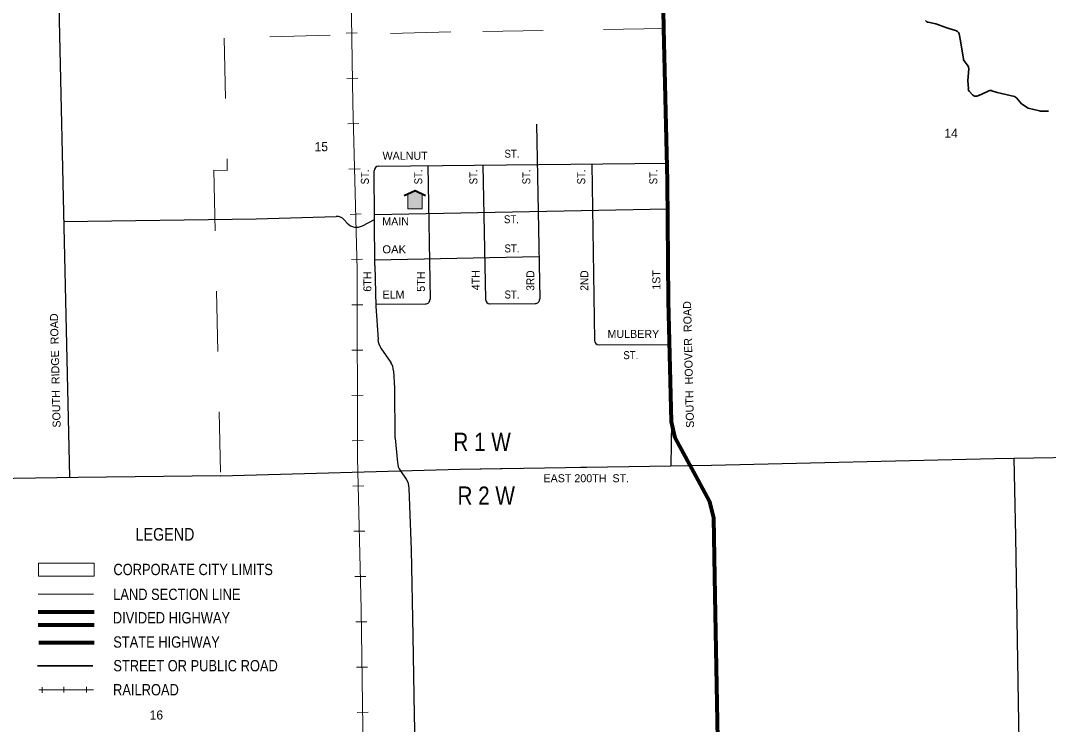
# Model space of a CAD drawing. Extents: x 396.91 to 401.39, y 2543.42 to 2547.36.
# Drawn here: x 398.022 to 399.724, y 2544.668 to 2545.833 of the extents above; entities that cross this region are included whole.
import ezdxf
from ezdxf.enums import TextEntityAlignment as Align

# ---------------------------------------------------------------- set-up
doc = ezdxf.new("R2010")
doc.units = 0
doc.header["$LTSCALE"] = 0.0068
doc.linetypes.add('LONG_DASHED', pattern=[7.5, 6, -1.5])
doc.linetypes.add('MEDIUM_DASHED', pattern=[4.5, 3, -1.5])
for name, color, linetype, lineweight in [('11', 7, 'Continuous', 80), ('14', 7, 'Continuous', 25), ('17', 7, 'Continuous', 13), ('25', 7, 'Continuous', 35), ('4', 7, 'LONG_DASHED', 13), ('49', 7, 'Continuous', 13), ('50', 7, 'Continuous', 13), ('51', 7, 'Continuous', 13)]:
    doc.layers.add(name, color=color, linetype=linetype, lineweight=lineweight)
doc.layers.add('45', color=7, linetype='Continuous')
doc.layers.add('46', color=7, linetype='Continuous')

msp = doc.modelspace()

# ---------------------------------------------------------------- hatches: boundary and pattern name
at = {"layer": '51'}
msp.add_hatch(color=256, dxfattribs=at).paths.add_polyline_path([(398.675568, 2545.551326), (398.663258, 2545.545833), (398.663258, 2545.521023), (398.687311, 2545.521023), (398.687311, 2545.545833)])

# ---------------------------------------------------------------- linework, layer by layer
at = {"layer": '11'}
for points in [[(399.0875, 2545.819697), (399.086174, 2545.881439), (399.082008, 2546.095833), (399.073106, 2546.528409), (399.064962, 2546.834848), (399.057955, 2547.081439), (399.05625, 2547.311553)], [(399.099811, 2545.168371), (399.094886, 2545.369129), (399.093182, 2545.567424), (399.0875, 2545.819697)], [(399.432765, 2543.523674), (399.382955, 2543.580871), (399.350758, 2543.634091), (399.322538, 2543.686553), (399.286174, 2543.758333), (399.254735, 2543.828409), (399.228977, 2543.908144), (399.205492, 2543.991098), (399.191856, 2544.068561), (399.185417, 2544.13447), (399.183902, 2544.22803), (399.179545, 2544.331061), (399.177841, 2544.58428), (399.172348, 2544.880682), (399.169886, 2545.009659), (399.163447, 2545.036174), (399.144129, 2545.07178), (399.10625, 2545.141856), (399.099811, 2545.168371)]]:
    msp.add_lwpolyline(points, dxfattribs=at)
at = {"layer": '14'}
for p, q in [((398.876326, 2545.661553), (398.881818, 2545.372159)), ((398.614962, 2545.591856), (399.092424, 2545.596591)), ((398.608712, 2545.427462), (398.607576, 2545.58428)), ((398.696591, 2545.592614), (398.700189, 2545.371591)), ((398.787689, 2545.593561), (398.791856, 2545.371591)), ((398.968182, 2545.595455), (398.972538, 2545.303598)), ((398.608144, 2545.512121), (399.093561, 2545.521212)), ((398.557955, 2545.50322), (398.563068, 2545.497538)), ((398.588258, 2545.493182), (398.608144, 2545.503788)), ((398.608523, 2545.436742), (398.880492, 2545.442235)), ((398.610227, 2545.363636), (398.692614, 2545.364015)), ((398.799432, 2545.364205), (398.874242, 2545.364394)), ((398.618939, 2545.29072), (398.635038, 2545.267045)), ((398.980114, 2545.296212), (399.09678, 2545.29678)), ((399.099811, 2545.168371), (399.098864, 2545.095644)), ((398.642424, 2545.141288), (398.646023, 2545.101326)), ((398.651136, 2545.0875), (398.660606, 2545.073864))]:
    msp.add_line(p, q, dxfattribs=at)
for points in [[(398.054924, 2547.311553), (398.067424, 2546.690152), (398.080682, 2546.07803), (398.092235, 2545.564394), (398.10322, 2545.076894)], [(398.093561, 2545.500379), (398.412121, 2545.504545), (398.544886, 2545.508712)], [(398.608712, 2545.427462), (398.610227, 2545.359848), (398.614015, 2545.304924)], [(398.642424, 2545.141288), (398.642045, 2545.224242), (398.639962, 2545.25322)], [(399.098864, 2545.095644), (399.166098, 2545.096591), (399.635038, 2545.107955), (400.027083, 2545.114583), (400.188068, 2545.118561)], [(399.666856, 2545.108523), (399.669697, 2544.978977), (399.674432, 2544.670455), (399.681061, 2544.329167), (399.685985, 2544.073295), (399.692614, 2543.756439), (399.696402, 2543.523674)], [(398.35322, 2545.079356), (398.750189, 2545.090152), (399.098864, 2545.095644)], [(396.958144, 2545.056439), (397.231439, 2545.060606), (397.537311, 2545.06572), (397.798106, 2545.072159), (398.117235, 2545.077083), (398.35322, 2545.079924)], [(398.69375, 2543.523674), (398.691098, 2543.705303), (398.689015, 2543.82803), (398.687121, 2543.981439), (398.684659, 2544.112311), (398.684659, 2544.221023), (398.681061, 2544.370833), (398.677841, 2544.544886), (398.674432, 2544.683144), (398.67197, 2544.814205), (398.669697, 2544.956439), (398.66572, 2545.058712)]]:
    msp.add_lwpolyline(points, dxfattribs=at)
for centre, radius, start, end in [((398.615129, 2545.584255), 0.007576, 90.57619, 180.41209), ((398.54535, 2545.491682), 0.017046, 42.33903, 91.76357), ((398.578454, 2545.511591), 0.020833, 222.33902, 298.15699), ((398.692554, 2545.371508), 0.007576, 270.14701, 0.90639), ((398.799487, 2545.371783), 0.007576, 181.11168, 270.14701), ((398.874173, 2545.371974), 0.007576, 270.14701, 1.07444), ((398.642326, 2545.306762), 0.028409, 183.81162, 214.32885), ((398.98006, 2545.303763), 0.007576, 180.86097, 270.26418), ((398.611564, 2545.251057), 0.028409, 4.19376, 34.32886), ((398.674337, 2545.10387), 0.028409, 185.09889, 214.97463), ((398.637316, 2545.05767), 0.028409, 2.18103, 34.97463)]:
    msp.add_arc(centre, radius, start, end, dxfattribs=at)
at = {"layer": '17'}
for p, q in [((398.579735, 2545.8125), (398.561364, 2545.812121)), ((398.580682, 2545.7375), (398.562311, 2545.737121)), ((398.582197, 2545.6625), (398.563826, 2545.662121)), ((398.58428, 2545.5875), (398.565909, 2545.587121)), ((398.586174, 2545.512689), (398.567803, 2545.512121)), ((398.588258, 2545.437689), (398.569886, 2545.437121)), ((398.588826, 2545.3625), (398.570455, 2545.362311)), ((398.589015, 2545.2875), (398.570644, 2545.287311)), ((398.589205, 2545.2125), (398.570833, 2545.212311)), ((398.589583, 2545.1375), (398.571212, 2545.137311)), ((398.59072, 2545.062689), (398.572348, 2545.062121)), ((398.592235, 2544.987689), (398.573864, 2544.987311)), ((398.593939, 2544.912689), (398.575568, 2544.912311)), ((398.595455, 2544.837689), (398.577083, 2544.837311)), ((398.596591, 2544.762689), (398.57822, 2544.762311)), ((398.597727, 2544.687689), (398.579356, 2544.687311))]:
    msp.add_line(p, q, dxfattribs=at)
msp.add_lwpolyline([(398.572917, 2547.311553), (398.57822, 2547.210606), (398.585606, 2546.921212), (398.588826, 2546.658333), (398.576894, 2546.391477), (398.566477, 2546.09072), (398.572159, 2545.695833), (398.579356, 2545.420076), (398.580303, 2545.109091), (398.585985, 2544.858333), (398.589962, 2544.585227), (398.589962, 2544.523864), (398.597348, 2544.470644), (398.608523, 2544.423864), (398.626326, 2544.375568), (398.652083, 2544.332765), (398.763258, 2544.205492), (399.028409, 2543.925), (399.184659, 2543.758902), (399.313636, 2543.623485), (399.402652, 2543.523674)], dxfattribs=at)
at = {"layer": '25'}
for p, q in [((399.578788, 2545.799242), (399.576326, 2545.810795)), ((399.591098, 2545.757576), (399.584659, 2545.766477)), ((399.598485, 2545.709848), (399.593182, 2545.716098)), ((399.724242, 2545.683144), (399.710985, 2545.683144))]:
    msp.add_line(p, q, dxfattribs=at)
for points in [[(399.57197, 2545.81572), (399.55625, 2545.821023), (399.537689, 2545.827462), (399.525189, 2545.830114)], [(399.583333, 2545.769318), (399.58125, 2545.782197), (399.578788, 2545.799242)], [(399.591667, 2545.720076), (399.590909, 2545.733902), (399.592424, 2545.75322)], [(399.625568, 2545.716667), (399.612689, 2545.710417), (399.605682, 2545.707955)], [(399.667803, 2545.707008), (399.653788, 2545.710417), (399.639205, 2545.713636), (399.630492, 2545.716856)], [(399.70928, 2545.683333), (399.69072, 2545.687879), (399.679545, 2545.695265), (399.671212, 2545.704924)]]:
    msp.add_lwpolyline(points, dxfattribs=at)
for centre, start, end in [((399.526493, 2545.836528), 212.88856, 258.10396), ((399.569891, 2545.809404), 11.88129, 71.55407), ((399.58993, 2545.77038), 189.45638, 216.23641), ((399.585721, 2545.753696), 355.76629, 36.23639), ((399.598214, 2545.720349), 182.8606, 220.58322), ((399.628315, 2545.710589), 70.33458, 115.36033), ((399.60344, 2545.714248), 220.58321, 289.66542), ((399.66619, 2545.700553), 40.5832, 75.95514), ((399.710945, 2545.689722), 255.95514, 270)]:
    msp.add_arc(centre, 0.006629, start, end, dxfattribs=at)
at = {"layer": '4'}
for points in [[(399.0875, 2545.819697), (398.734659, 2545.814205), (398.35947, 2545.803977), (398.364394, 2545.584848), (398.341856, 2545.585038), (398.35322, 2545.079356)], [(399.099811, 2545.168371), (399.094886, 2545.369129), (399.093182, 2545.567424), (399.0875, 2545.819697)], [(398.35322, 2545.079356), (398.750189, 2545.090152), (399.098864, 2545.095644), (399.099811, 2545.168371)]]:
    msp.add_lwpolyline(points, dxfattribs=at)
at = {"layer": '50', "linetype": 'MEDIUM_DASHED'}
msp.add_line((398.051326, 2544.883523), (398.142803, 2544.883523), dxfattribs=at)
at = {"layer": '50', "lineweight": 80}
for p, q in [((398.051326, 2544.853977), (398.143939, 2544.853977)), ((398.051326, 2544.832386), (398.143939, 2544.832386)), ((398.052273, 2544.80303), (398.14375, 2544.80303))]:
    msp.add_line(p, q, dxfattribs=at)
at = {"layer": '50', "lineweight": 35}
msp.add_line((398.050189, 2544.764773), (398.141667, 2544.764773), dxfattribs=at)
at = {"layer": '50'}
for p, q in [((398.057765, 2544.729167), (398.057765, 2544.719886)), ((398.093561, 2544.729735), (398.093561, 2544.720455)), ((398.131061, 2544.729735), (398.131061, 2544.720455)), ((398.052273, 2544.724621), (398.142803, 2544.724621))]:
    msp.add_line(p, q, dxfattribs=at)
at = {"layer": '50', "lineweight": 40}
msp.add_lwpolyline([(398.657576, 2545.543371), (398.675568, 2545.551326), (398.692614, 2545.543371)], dxfattribs=at)
at = {"layer": '50'}
for points in [[(398.667235, 2545.521023), (398.663258, 2545.521023), (398.663258, 2545.545833)], [(398.687311, 2545.545833), (398.687311, 2545.521023), (398.667045, 2545.521023)]]:
    msp.add_lwpolyline(points, dxfattribs=at)
at = {"layer": '50', "linetype": 'LONG_DASHED'}
msp.add_lwpolyline([(398.051515, 2544.934848), (398.144129, 2544.934848), (398.144129, 2544.913258), (398.051515, 2544.913258)], close=True, dxfattribs=at)
at = {"layer": '51'}
msp.add_lwpolyline([(398.675568, 2545.551326), (398.663258, 2545.545833), (398.663258, 2545.521023), (398.687311, 2545.521023), (398.687311, 2545.545833)], close=True, dxfattribs=at)

# ---------------------------------------------------------------- texts
at = {"layer": '45'}
for s, p in [('14', (399.563068, 2545.638826)), ('15', (398.520076, 2545.616667)), ('16', (398.24697, 2544.675758))]:
    msp.add_text(s, height=0.01496, dxfattribs=at).set_placement(p, align=Align.CENTER)
at = {"layer": '46', "width": 0.85}
for s, p in [('R 1 W', (398.786364, 2545.120455)), ('R 2 W', (398.793182, 2545.031439))]:
    msp.add_text(s, height=0.03011, dxfattribs=at).set_placement(p, align=Align.CENTER)
at = {"layer": '49'}
for s, p in [('WALNUT', (398.658902, 2545.602462)), ('MAIN', (398.643182, 2545.49375)), ('ELM', (398.639678, 2545.372727)), ('MULBERY', (399.036837, 2545.307576)), ('EAST 200TH  ST.', (398.958902, 2545.068561))]:
    msp.add_text(s, height=0.01326, dxfattribs=at).set_placement(p, align=Align.CENTER)
for s, width, p in [('ST.', 0.9, (398.83589, 2545.605871)), ('ST.', 0.9, (398.834943, 2545.497348)), ('OAK', 1.05, (398.640814, 2545.447538)), ('ST.', 0.9, (398.83589, 2545.449053)), ('ST.', 0.9, (398.83589, 2545.372727)), ('ST.', 0.9, (399.03267, 2545.272348))]:
    msp.add_text(s, height=0.01326, dxfattribs=dict(at, width=width)).set_placement(p, align=Align.CENTER)
for s, width, p in [('ST.', 0.9, (398.598864, 2545.574148)), ('ST.', 0.9, (398.687311, 2545.574148)), ('ST.', 0.9, (398.778598, 2545.574148)), ('ST.', 0.9, (398.866288, 2545.574148)), ('ST.', 0.9, (398.957197, 2545.574148)), ('ST.', 0.9, (399.076515, 2545.574148)), ('3RD', 0.95, (398.872917, 2545.402462)), ('2ND', 0.95, (398.962311, 2545.402462))]:
    msp.add_text(s, height=0.01326, rotation=90, dxfattribs=dict(at, width=width)).set_placement(p, align=Align.CENTER)
for s, rotation, p in [('6TH', 90, (398.60303, 2545.400758)), ('5TH', 90, (398.691667, 2545.400758)), ('4TH', 90, (398.782576, 2545.40322)), ('1ST', 90, (399.081629, 2545.403504)), ('SOUTH  HOOVER  ROAD', 91.379, (399.134862, 2545.263666)), ('SOUTH  RIDGE  ROAD', 91.389, (398.086221, 2545.253722))]:
    msp.add_text(s, height=0.01326, rotation=rotation, dxfattribs=at).set_placement(p, align=Align.CENTER)
at = {"layer": '50', "width": 0.85}
for s, height, p in [('LEGEND', 0.02083, (398.261269, 2544.97197)), ('CORPORATE CITY LIMITS', 0.01875, (398.30786, 2544.914773)), ('LAND SECTION LINE', 0.01875, (398.280871, 2544.873674)), ('DIVIDED HIGHWAY', 0.01875, (398.27197, 2544.834848)), ('STATE HIGHWAY', 0.01875, (398.263731, 2544.794697)), ('STREET OR PUBLIC ROAD', 0.01875, (398.311932, 2544.755492)), ('RAILROAD', 0.01875, (398.229735, 2544.71572))]:
    msp.add_text(s, height=height, dxfattribs=at).set_placement(p, align=Align.CENTER)

doc.saveas('drawing.dxf')
